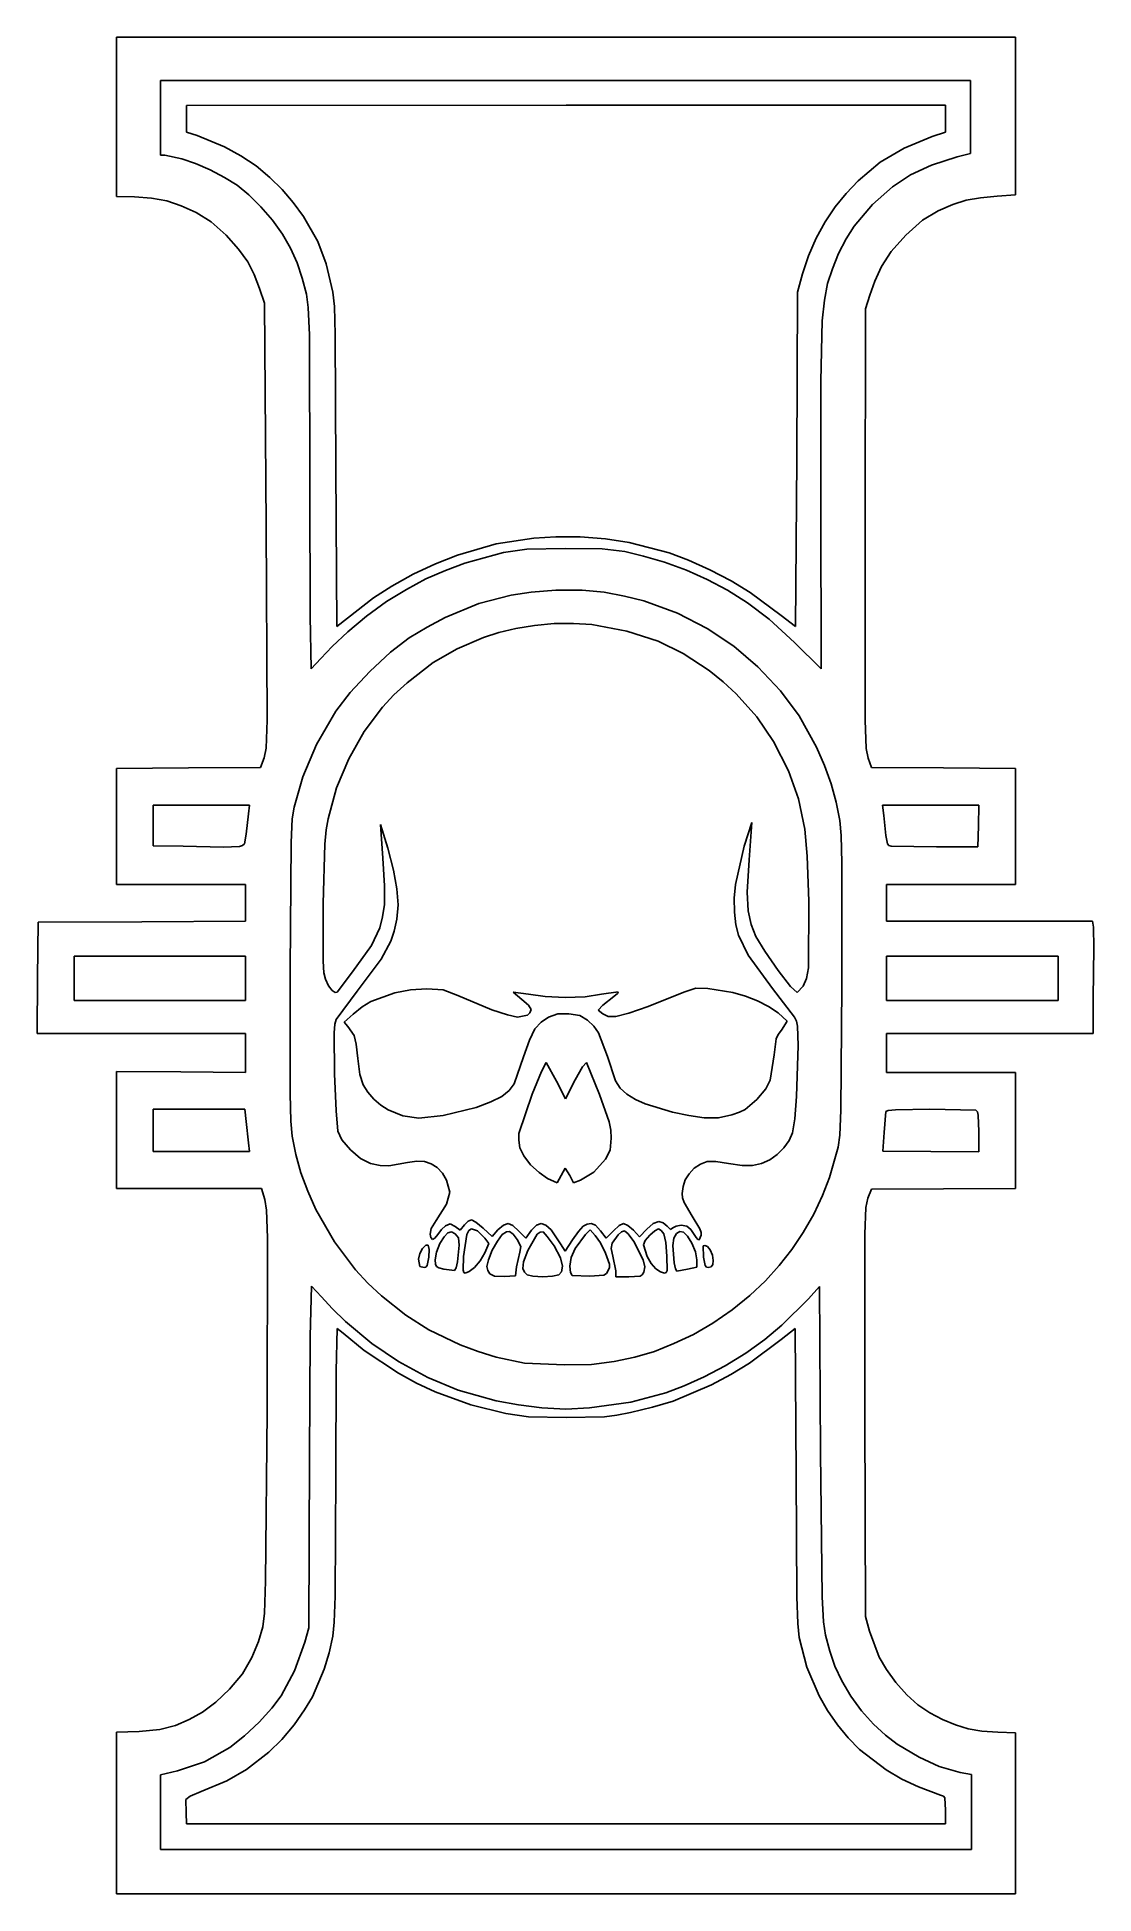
# Model space of a CAD drawing. Extents: x 176 to 328, y 115 to 382.
import ezdxf

# ---------------------------------------------------------------- set-up
doc = ezdxf.new("R2010")
doc.units = 0

msp = doc.modelspace()

# ---------------------------------------------------------------- linework, layer by layer
at = {"layer": 'Calque 1'}
for p, q in [((187.18946, 381.63261), (251.748, 381.633)), ((187.19246, 370.18941), (187.18946, 381.63261)), ((251.748, 381.633), (316.306, 381.633)), ((316.306, 381.633), (316.306, 370.296)), ((193.541, 375.415), (193.54095, 370.05719)), ((251.683, 375.415), (193.541, 375.415)), ((309.825, 375.415), (251.683, 375.415)), ((309.825, 370.159), (309.825, 375.415)), ((197.245, 371.819), (251.7492, 371.8371)), ((197.245, 369.895), (197.245, 371.819)), ((251.7492, 371.8371), (306.2534, 371.8552)), ((306.2534, 371.8552), (306.253, 369.917)), ((187.19546, 358.74621), (187.19246, 370.18941)), ((193.54095, 370.05719), (193.54091, 364.69938)), ((197.24462, 367.97112), (197.245, 369.895)), ((306.253, 369.917), (306.253, 367.978)), ((309.82488, 364.90388), (309.825, 370.159)), ((316.306, 370.296), (316.306, 358.958)), ((198.76597, 367.50494), (197.24462, 367.97112)), ((202.71086, 365.87483), (198.76597, 367.50494)), ((205.039439, 364.587918), (202.71086, 365.87483)), ((300.29988, 365.6998), (296.86029, 363.68778)), ((304.33477, 367.36752), (300.29988, 365.6998)), ((306.253, 367.978), (304.33477, 367.36752)), ((193.54091, 364.69938), (194.137, 364.699)), ((194.137, 364.699), (196.5844, 364.17029)), ((196.5844, 364.17029), (198.546905, 363.482794)), ((198.546905, 363.482794), (200.66565, 362.57233)), ((207.23466, 363.12831), (205.039439, 364.587918)), ((209.207988, 361.48677), (207.23466, 363.12831)), ((296.86029, 363.68778), (293.71267, 361.00395)), ((301.22592, 361.83155), (304.22672, 363.22561)), ((304.22672, 363.22561), (307.93089, 364.42289)), ((307.93089, 364.42289), (309.82488, 364.90388)), ((200.66565, 362.57233), (202.714449, 361.479042)), ((202.714449, 361.479042), (204.50878, 360.35199)), ((204.50878, 360.35199), (206.181926, 358.973086)), ((211.00307, 359.76246), (209.207988, 361.48677)), ((293.71267, 361.00395), (291.981135, 359.190046)), ((295.7654, 357.61605), (298.63661, 360.13304)), ((298.63661, 360.13304), (301.22592, 361.83155)), ((189.77241, 358.68841), (187.19546, 358.74621)), ((192.205886, 358.499719), (189.77241, 358.68841)), ((194.4096, 358.10144), (192.205886, 358.499719)), ((196.50299, 357.397523), (194.4096, 358.10144)), ((198.64294, 356.44819), (196.50299, 357.397523)), ((206.181926, 358.973086), (207.93935, 357.2743)), ((212.589522, 357.876616), (211.00307, 359.76246)), ((214.06124, 355.84672), (212.589522, 357.876616)), ((291.981135, 359.190046), (290.38043, 357.25702)), ((293.12362, 354.48125), (295.7654, 357.61605)), ((307.304464, 357.579385), (305.1935, 356.68204)), ((309.22165, 358.20415), (307.304464, 357.579385)), ((311.257396, 358.555756), (309.22165, 358.20415)), ((313.65342, 358.7964), (311.257396, 358.555756)), ((316.306, 358.958), (313.65342, 358.7964)), ((200.803465, 355.101101), (198.64294, 356.44819)), ((202.9327, 353.19866), (200.803465, 355.101101)), ((207.93935, 357.2743), (209.601321, 355.324649)), ((209.601321, 355.324649), (211.04496, 353.34262)), ((216.09464, 352.25946), (214.06124, 355.84672)), ((288.956611, 355.103385), (287.65034, 352.7591)), ((290.38043, 357.25702), (288.956611, 355.103385)), ((302.915145, 355.337159), (300.54481, 353.19943)), ((305.1935, 356.68204), (302.915145, 355.337159)), ((204.721041, 351.192396), (202.9327, 353.19866)), ((211.04496, 353.34262), (212.196165, 351.304762)), ((217.30316, 349.08698), (216.09464, 352.25946)), ((287.65034, 352.7591), (286.571341, 350.230356)), ((290.89306, 350.57792), (291.986076, 352.658739)), ((291.986076, 352.658739), (293.12362, 354.48125)), ((300.54481, 353.19943), (298.423421, 350.865013)), ((206.04832, 349.35348), (204.721041, 351.192396)), ((212.196165, 351.304762), (213.15507, 349.22087)), ((286.571341, 350.230356), (285.69395, 347.63322)), ((289.988399, 348.373465), (290.89306, 350.57792)), ((298.423421, 350.865013), (297.05633, 348.68436)), ((206.961029, 347.517137), (206.04832, 349.35348)), ((207.75262, 345.51707), (206.961029, 347.517137)), ((213.15507, 349.22087), (213.880711, 347.026485)), ((213.880711, 347.026485), (214.47109, 344.72296)), ((218.2721, 345.01952), (217.30316, 349.08698)), ((285.69395, 347.63322), (284.96013, 344.98739)), ((289.30369, 346.2537), (289.988399, 348.373465)), ((297.05633, 348.68436), (296.109401, 346.603574)), ((208.45797, 343.4004), (207.75262, 345.51707)), ((214.47109, 344.72296), (214.743485, 342.777259)), ((218.478909, 342.956948), (218.2721, 345.01952)), ((284.96013, 344.98739), (284.88163, 320.97649)), ((288.850445, 343.827691), (289.30369, 346.2537)), ((295.36162, 344.58332), (294.75565, 342.60619)), ((296.109401, 346.603574), (295.36162, 344.58332)), ((208.69495, 311.4642), (208.45797, 343.4004)), ((214.743485, 342.777259), (214.89207, 338.863597)), ((218.601736, 338.90637), (218.478909, 342.956948)), ((288.50226, 340.88695), (288.850445, 343.827691)), ((294.75565, 342.60619), (294.67825, 310.98849)), ((214.89207, 338.863597), (214.96862, 316.61096)), ((218.67587, 319.81792), (218.601736, 338.90637)), ((288.32381, 332.231762), (288.50226, 340.88695)), ((288.31126, 314.23015), (288.32381, 332.231762)), ((284.88163, 320.97649), (284.67798, 296.96559)), ((218.67589, 319.81739), (218.67587, 319.81792)), ((218.82695, 296.96559), (218.67589, 319.81739)), ((214.96862, 316.61096), (215.02941, 298.439172)), ((288.37106, 290.88065), (288.31126, 314.23015)), ((208.832691, 283.517081), (208.69495, 311.4642)), ((247.1186, 309.68417), (241.72745, 308.83435)), ((250.263011, 309.869125), (247.1186, 309.68417)), ((253.7923, 309.84039), (250.263011, 309.869125)), ((257.420089, 309.549835), (253.7923, 309.84039)), ((260.80376, 309.02162), (257.420089, 309.549835)), ((294.67825, 310.98849), (294.680829, 283.514228)), ((236.1712, 307.24126), (233.027596, 305.993066)), ((241.72745, 308.83435), (236.1712, 307.24126)), ((237.1967, 306.0662), (242.75295, 307.59069)), ((242.75295, 307.59069), (246.102136, 308.088887)), ((246.102136, 308.088887), (251.61649, 308.19983)), ((251.61649, 308.19983), (256.947789, 308.109646)), ((256.947789, 308.109646), (260.17317, 307.74266)), ((260.17317, 307.74266), (262.873707, 307.102799)), ((266.56547, 307.53722), (260.80376, 309.02162)), ((262.873707, 307.102799), (265.89622, 306.21876)), ((269.312176, 306.49), (266.56547, 307.53722)), ((229.78839, 304.478), (226.753121, 302.77388)), ((233.027596, 305.993066), (229.78839, 304.478)), ((231.64045, 303.8172), (234.418575, 305.024346)), ((234.418575, 305.024346), (237.1967, 306.0662)), ((265.89622, 306.21876), (269.037594, 305.056267)), ((269.037594, 305.056267), (272.02392, 303.74694)), ((272.38631, 305.1297), (269.312176, 306.49)), ((275.460435, 303.518893), (272.38631, 305.1297)), ((226.753121, 302.77388), (224.09985, 301.07117)), ((225.95191, 300.54626), (228.823465, 302.309864)), ((228.823465, 302.309864), (231.64045, 303.8172)), ((243.8691, 301.49651), (239.2389, 300.2605)), ((246.740454, 301.918454), (243.8691, 301.49651)), ((250.29367, 302.17221), (246.740454, 301.918454)), ((254.044115, 302.19472), (250.29367, 302.17221)), ((257.23176, 301.88534), (254.044115, 302.19472)), ((260.121375, 301.340487), (257.23176, 301.88534)), ((272.02392, 303.74694), (274.909963, 302.177982)), ((274.909963, 302.177982), (277.81024, 300.39127)), ((278.20714, 301.86937), (275.460435, 303.518893)), ((282.63675, 298.57894), (278.20714, 301.86937)), ((224.09985, 301.07117), (220.34831, 298.16752)), ((223.119215, 298.471646), (225.95191, 300.54626)), ((239.2389, 300.2605), (234.40172, 298.27851)), ((262.89903, 300.64574), (260.121375, 301.340487)), ((267.73489, 298.87745), (262.89903, 300.64574)), ((272.02275, 296.68509), (267.73489, 298.87745)), ((277.81024, 300.39127), (280.926874, 298.028949)), ((215.02941, 298.439172), (215.17054, 290.88206)), ((218.177291, 294.100049), (220.39566, 296.21656)), ((220.34831, 298.16752), (218.82695, 296.96559)), ((220.39566, 296.21656), (223.119215, 298.471646)), ((231.787755, 296.894271), (229.24234, 295.3502)), ((234.40172, 298.27851), (231.787755, 296.894271)), ((239.87355, 295.3893), (242.115574, 296.091426)), ((242.115574, 296.091426), (244.54899, 296.68925)), ((244.54899, 296.68925), (247.218784, 297.109701)), ((247.218784, 297.109701), (250.02912, 297.38538)), ((250.02912, 297.38538), (252.83006, 297.425112)), ((252.83006, 297.425112), (255.45307, 297.24886)), ((255.45307, 297.24886), (260.48089, 296.3031)), ((260.48089, 296.3031), (264.96553, 294.85391)), ((275.8551, 294.16492), (272.02275, 296.68509)), ((280.926874, 298.028949), (284.5346, 294.6651)), ((284.67798, 296.96559), (282.63675, 298.57894)), ((216.5592, 292.35862), (218.177291, 294.100049)), ((229.24234, 295.3502), (226.56466, 293.29284)), ((232.69187, 291.78311), (236.09816, 293.77005)), ((236.09816, 293.77005), (239.87355, 295.3893)), ((264.96553, 294.85391), (268.58066, 293.12159)), ((279.31093, 291.19738), (275.8551, 294.16492)), ((284.5346, 294.6651), (288.37106, 290.88065)), ((215.17054, 290.88206), (216.5596, 292.35817)), ((216.5596, 292.35817), (216.5592, 292.35862)), ((226.56466, 293.29284), (223.55368, 290.50024)), ((228.91452, 288.89778), (232.69187, 291.78311)), ((268.58066, 293.12159), (272.30011, 290.6635)), ((282.52349, 287.75485), (279.31093, 291.19738)), ((223.55368, 290.50024), (220.759886, 287.487911)), ((227.037135, 287.146245), (228.91452, 288.89778)), ((272.30011, 290.6635), (274.299442, 289.03817)), ((274.299442, 289.03817), (276.19295, 287.29062)), ((220.759886, 287.487911), (218.70074, 284.80712)), ((222.77868, 281.88416), (225.3891, 285.38025)), ((225.3891, 285.38025), (227.037135, 287.146245)), ((276.19295, 287.29062), (279.13668, 283.99483)), ((285.20712, 284.13317), (282.52349, 287.75485)), ((208.703909, 279.49448), (208.832691, 283.517081)), ((218.70074, 284.80712), (215.90447, 280.04462)), ((279.13668, 283.99483), (281.5189, 280.46378)), ((287.72748, 279.63526), (285.20712, 284.13317)), ((294.680829, 283.514228), (294.823106, 279.428767)), ((215.90447, 280.04462), (213.96493, 275.38205)), ((220.56166, 277.98803), (222.77868, 281.88416)), ((281.5189, 280.46378), (283.68061, 276.24791)), ((207.8866, 276.7254), (208.40926, 278.1267)), ((208.40926, 278.1267), (208.703909, 279.49448)), ((218.7971, 273.80611), (220.56166, 277.98803)), ((288.873445, 276.99513), (287.72748, 279.63526)), ((294.823106, 279.428767), (295.10808, 278.04789)), ((295.10808, 278.04789), (295.61527, 276.72497)), ((187.19, 276.587), (197.5383, 276.6562)), ((187.19, 268.256), (187.19, 276.587)), ((197.5383, 276.6562), (207.8866, 276.7254)), ((213.96493, 275.38205), (212.69203, 271.01642)), ((283.68061, 276.24791), (285.10976, 272.23834)), ((289.83695, 274.36301), (288.873445, 276.99513)), ((295.61527, 276.72497), (305.96057, 276.65577)), ((305.96057, 276.65577), (316.30587, 276.58657)), ((316.30587, 276.58657), (316.306, 268.256)), ((217.57893, 269.36786), (218.7971, 273.80611)), ((285.10976, 272.23834), (286.04155, 267.86124)), ((290.54197, 271.730298), (289.83695, 274.36301)), ((199.386, 271.301), (192.482, 271.301)), ((192.482, 271.301), (192.482, 268.397)), ((206.29032, 271.30158), (199.386, 271.301)), ((205.83015, 267.16294), (206.14223, 270.04481)), ((206.14223, 270.04481), (206.29032, 271.30158)), ((212.69203, 271.01642), (212.437198, 269.340728)), ((217.287539, 267.767393), (217.57893, 269.36786)), ((291.06645, 269.08875), (290.54197, 271.730298)), ((304.114, 271.301), (297.196, 271.301)), ((297.196, 271.301), (297.35878, 269.84579)), ((297.35878, 269.84579), (297.6825, 266.95003)), ((311.0328, 271.30158), (304.114, 271.301)), ((310.958, 268.32502), (311.0328, 271.30158)), ((187.19, 259.924), (187.19, 268.256)), ((192.482, 268.397), (192.482, 265.494)), ((205.575084, 265.746151), (205.83015, 267.16294)), ((212.437198, 269.340728), (212.283933, 265.939495)), ((217.103886, 265.687299), (217.287539, 267.767393)), ((226.1772, 265.13857), (225.09394, 268.54651)), ((225.09394, 268.54651), (225.42439, 263.71582)), ((278.40767, 268.80736), (277.33019, 265.41588)), ((278.05501, 263.45982), (278.40767, 268.80736)), ((286.04155, 267.86124), (286.382879, 263.98951)), ((291.265028, 266.931972), (291.06645, 269.08875)), ((291.370739, 263.022575), (291.265028, 266.931972)), ((297.6825, 266.95003), (297.918981, 265.761082)), ((310.88301, 265.34766), (310.95781, 268.32423)), ((310.95781, 268.32423), (310.958, 268.32502)), ((316.306, 268.256), (316.306, 259.924)), ((192.482, 265.494), (196.78148, 265.4143)), ((196.78148, 265.4143), (202.56924, 265.27545)), ((202.56924, 265.27545), (204.86167, 265.37717)), ((204.86167, 265.37717), (204.862, 265.377)), ((204.862, 265.377), (205.314907, 265.50277)), ((205.314907, 265.50277), (205.575084, 265.746151)), ((212.283933, 265.939495), (212.13205, 247.71732)), ((216.89813, 257.19836), (217.103886, 265.687299)), ((226.951714, 261.963346), (226.1772, 265.13857)), ((277.33019, 265.41588), (276.06512, 259.92373)), ((297.918981, 265.761082), (298.115297, 265.521345)), ((298.115297, 265.521345), (298.41011, 265.42046)), ((298.41011, 265.42046), (304.92989, 265.33966)), ((304.92989, 265.33966), (310.88301, 265.34766)), ((225.42439, 263.71582), (225.701042, 259.734166)), ((227.45067, 259.27293), (226.951714, 261.963346)), ((277.73509, 258.836231), (278.05501, 263.45982)), ((286.382879, 263.98951), (286.59736, 257.52254)), ((291.36158, 245.25685), (291.370739, 263.022575)), ((196.451, 259.924), (187.19, 259.924)), ((205.711, 259.924), (196.451, 259.924)), ((205.711, 257.281), (205.711, 259.924)), ((225.701042, 259.734166), (225.68557, 257.04618)), ((227.621001, 257.008689), (227.45067, 259.27293)), ((276.06512, 259.92373), (275.895459, 257.93271)), ((277.8895, 256.1466), (277.73509, 258.836231)), ((307.046, 259.924), (297.786, 259.924)), ((297.786, 259.924), (297.786, 257.278)), ((316.306, 259.924), (307.046, 259.924)), ((205.7116, 254.63709), (205.711, 257.281)), ((216.858321, 248.90181), (216.89813, 257.19836)), ((225.68557, 257.04618), (225.417311, 255.26143)), ((227.44667, 254.95525), (227.621001, 257.008689)), ((275.895459, 257.93271), (275.91428, 255.93236)), ((278.32861, 254.18564), (277.8895, 256.1466)), ((286.59736, 257.52254), (286.55736, 247.94076)), ((297.786, 257.278), (297.786, 254.633)), ((175.876, 246.49665), (175.946, 254.50029)), ((175.946, 254.50029), (190.8288, 254.56869)), ((190.8288, 254.56869), (205.7116, 254.63709)), ((225.02765, 253.7108), (223.81982, 251.16436)), ((225.417311, 255.26143), (225.02765, 253.7108)), ((227.071116, 253.202769), (227.44667, 254.95525)), ((275.91428, 255.93236), (276.150487, 254.132956)), ((276.150487, 254.132956), (276.50344, 252.62507)), ((278.998, 252.43012), (278.32861, 254.18564)), ((297.786, 254.633), (312.573, 254.633)), ((312.573, 254.633), (327.36, 254.633)), ((327.36, 254.633), (327.5017, 253.77311)), ((327.5017, 253.77311), (327.5361, 250.79654)), ((223.81982, 251.16436), (221.10737, 247.35599)), ((225.21104, 249.21594), (226.59882, 251.75928)), ((226.59882, 251.75928), (227.071116, 253.202769)), ((276.50344, 252.62507), (277.88457, 249.75828)), ((280.273724, 250.320145), (278.998, 252.43012)), ((327.5361, 250.79654), (327.42384, 243.58665)), ((193.408, 249.605), (181.105, 249.605)), ((181.105, 249.605), (181.105, 246.43)), ((205.711, 249.605), (193.408, 249.605)), ((205.71134, 246.42997), (205.711, 249.605)), ((216.971965, 247.231417), (216.858321, 248.90181)), ((221.77049, 244.6087), (225.21104, 249.21594)), ((277.88457, 249.75828), (281.41261, 244.96273)), ((282.2104, 247.54249), (280.273724, 250.320145)), ((310.089, 249.605), (297.786, 249.605)), ((297.786, 249.605), (297.786, 246.43)), ((322.393, 249.605), (310.089, 249.605)), ((322.39234, 246.42997), (322.393, 249.605)), ((175.806, 238.493), (175.876, 246.49665)), ((181.105, 246.43), (181.105, 243.255)), ((205.711, 243.255), (205.71134, 246.42997)), ((212.13205, 247.71732), (212.130946, 229.862345)), ((217.19946, 246.31666), (216.971965, 247.231417)), ((217.662732, 245.36832), (217.19946, 246.31666)), ((218.16259, 244.69589), (217.662732, 245.36832)), ((221.10737, 247.35599), (218.90755, 244.46506)), ((283.998867, 245.273911), (282.2104, 247.54249)), ((286.26785, 246.421879), (285.79399, 245.33526)), ((286.55736, 247.94076), (286.26785, 246.421879)), ((297.786, 246.43), (297.786, 243.255)), ((322.393, 243.255), (322.39234, 246.42997)), ((181.105, 243.255), (193.408, 243.255)), ((193.408, 243.255), (205.711, 243.255)), ((218.603552, 244.419562), (218.16259, 244.69589)), ((218.90755, 244.46506), (218.603552, 244.419562)), ((218.75345, 240.50322), (221.77049, 244.6087)), ((223.72463, 243.13363), (222.458414, 242.338208)), ((227.1834, 244.35713), (223.72463, 243.13363)), ((229.433979, 244.802931), (227.1834, 244.35713)), ((231.77281, 244.94952), (229.433979, 244.802931)), ((234.103758, 244.801846), (231.77281, 244.94952)), ((236.20783, 243.97645), (234.103758, 244.801846)), ((241.08388, 241.93725), (236.20783, 243.97645)), ((246.34333, 244.14966), (244.1493, 244.47486)), ((244.1493, 244.47486), (245.38764, 243.42058)), ((245.38764, 243.42058), (246.364163, 242.579554)), ((248.756918, 243.845581), (246.34333, 244.14966)), ((251.61656, 243.7069), (248.756918, 243.845581)), ((254.516341, 243.805295), (251.61656, 243.7069)), ((256.84928, 244.15116), (254.516341, 243.805295)), ((259.21123, 244.51578), (256.84928, 244.15116)), ((257.03601, 242.58755), (258.60421, 243.85118)), ((258.60421, 243.85118), (259.158415, 244.278719)), ((259.158415, 244.278719), (259.21123, 244.51578)), ((268.66743, 244.46763), (263.52281, 242.41447)), ((270.37756, 245.017869), (268.66743, 244.46763)), ((272.10701, 244.993), (270.37756, 245.017869)), ((275.69365, 244.40045), (272.10701, 244.993)), ((277.498711, 243.882718), (275.69365, 244.40045)), ((279.23775, 243.22205), (277.498711, 243.882718)), ((280.81008, 242.395815), (279.23775, 243.22205)), ((281.41261, 244.96273), (284.54005, 240.84068)), ((284.91825, 244.38789), (283.998867, 245.273911)), ((285.79399, 245.33526), (284.91825, 244.38789)), ((291.203469, 227.509315), (291.36158, 245.25685)), ((297.786, 243.255), (310.089, 243.255)), ((310.089, 243.255), (322.393, 243.255)), ((327.42384, 243.58665), (327.41884, 238.49342)), ((218.536978, 239.841866), (218.75345, 240.50322)), ((221.17029, 241.31573), (219.86656, 240.13157)), ((219.86656, 240.13157), (220.42881, 239.51045)), ((222.458414, 242.338208), (221.17029, 241.31573)), ((243.340321, 241.186133), (241.08388, 241.93725)), ((244.80219, 240.87372), (243.340321, 241.186133)), ((246.21, 241.14761), (244.80219, 240.87372)), ((246.571436, 241.493885), (246.21, 241.14761)), ((246.364163, 242.579554), (246.72177, 241.9418)), ((246.72177, 241.9418), (246.571436, 241.493885)), ((247.26845, 239.17938), (248.15416, 240.149409)), ((248.15416, 240.149409), (249.24321, 240.87754)), ((249.24321, 240.87754), (250.549414, 241.32478)), ((250.549414, 241.32478), (252.14907, 241.35481)), ((252.14907, 241.35481), (253.713934, 241.114368)), ((253.713934, 241.114368), (254.84787, 240.44128)), ((254.84787, 240.44128), (255.725313, 239.568464)), ((256.37906, 241.8871), (257.03601, 242.58755)), ((257.03774, 241.35284), (256.37906, 241.8871)), ((257.807919, 240.955623), (257.03774, 241.35284)), ((258.88982, 240.94092), (257.807919, 240.955623)), ((260.743044, 241.424244), (258.88982, 240.94092)), ((263.52281, 242.41447), (260.743044, 241.424244)), ((282.21432, 241.48), (280.81008, 242.395815)), ((283.49886, 240.27467), (282.21432, 241.48)), ((282.6664, 239.01306), (283.49886, 240.27467)), ((284.54005, 240.84068), (284.823643, 240.265447)), ((284.823643, 240.265447), (284.987411, 239.547572)), ((190.758, 238.493), (175.806, 238.493)), ((205.711, 238.493), (190.758, 238.493)), ((205.711, 235.708), (205.711, 238.493)), ((218.433697, 238.626575), (218.536978, 239.841866)), ((218.5093, 232.69921), (218.433697, 238.626575)), ((220.42881, 239.51045), (221.33847, 238.22789)), ((221.33847, 238.22789), (221.634975, 236.983516)), ((245.66098, 235.17674), (246.480645, 237.549677)), ((246.480645, 237.549677), (247.26845, 239.17938)), ((255.725313, 239.568464), (256.42781, 238.60111)), ((256.42781, 238.60111), (257.68323, 235.22639)), ((281.62229, 235.46874), (281.934754, 237.738038)), ((281.934754, 237.738038), (282.213878, 238.383396)), ((282.213878, 238.383396), (282.6664, 239.01306)), ((284.987411, 239.547572), (285.07538, 236.77269)), ((312.602, 238.493), (297.786, 238.493)), ((297.786, 238.493), (297.786, 235.715)), ((327.41884, 238.49342), (312.602, 238.493)), ((205.71083, 232.92344), (205.711, 235.708)), ((221.634975, 236.983516), (221.85999, 234.9206)), ((221.85999, 234.9206), (222.123545, 232.62394)), ((244.30291, 231.275), (245.66098, 235.17674)), ((257.68323, 235.22639), (258.86828, 231.73896)), ((281.07721, 231.82378), (281.62229, 235.46874)), ((285.07538, 236.77269), (284.83825, 229.48339)), ((297.786, 235.715), (297.786, 232.937)), ((187.18988, 224.66852), (187.18977, 233.06904)), ((187.18977, 233.06904), (196.4503, 232.99624)), ((196.4503, 232.99624), (205.71083, 232.92344)), ((218.725386, 227.407867), (218.5093, 232.69921)), ((222.123545, 232.62394), (222.60175, 231.16518)), ((248.202241, 233.074324), (246.88222, 229.77808)), ((248.8866, 234.36167), (248.202241, 233.074324)), ((250.40055, 231.66425), (248.8866, 234.36167)), ((254.105419, 233.739775), (253.05804, 231.8505)), ((254.66358, 234.35891), (254.105419, 233.739775)), ((256.55459, 229.76122), (254.66358, 234.35891)), ((297.786, 232.937), (307.046, 232.937)), ((307.046, 232.937), (316.306, 232.937)), ((316.306, 232.937), (316.306, 224.606)), ((212.130946, 229.862345), (212.237225, 225.914426)), ((222.60175, 231.16518), (223.294769, 230.097206)), ((223.294769, 230.097206), (224.16382, 229.08768)), ((240.946621, 228.68749), (242.5433, 229.47455)), ((242.5433, 229.47455), (243.585495, 230.324885)), ((243.585495, 230.324885), (244.30291, 231.275)), ((246.88222, 229.77808), (244.96418, 224.15555)), ((251.6828, 229.11003), (250.40055, 231.66425)), ((253.05804, 231.8505), (251.6828, 229.11003)), ((257.936825, 225.811787), (256.55459, 229.76122)), ((258.86828, 231.73896), (259.539974, 230.68542)), ((259.539974, 230.68542), (260.48496, 229.78812)), ((260.48496, 229.78812), (261.707008, 229.054865)), ((279.12473, 229.05524), (280.433974, 230.567858)), ((280.433974, 230.567858), (281.07721, 231.82378)), ((284.83825, 229.48339), (284.579221, 226.250654)), ((199.066, 227.645), (192.482, 227.645)), ((192.482, 227.645), (192.482, 224.602)), ((205.64971, 227.64455), (199.066, 227.645)), ((205.81911, 225.85862), (205.64971, 227.64455)), ((218.99365, 224.49611), (218.725386, 227.407867)), ((224.16382, 229.08768), (225.177009, 228.243771)), ((225.177009, 228.243771), (226.21656, 227.57399)), ((226.21656, 227.57399), (228.33323, 226.69262)), ((230.61368, 226.33934), (234.12174, 226.72027)), ((234.12174, 226.72027), (238.85381, 227.90247)), ((234.12174, 226.72027), (234.12174, 226.72027)), ((238.85381, 227.90247), (240.946621, 228.68749)), ((261.707008, 229.054865), (263.08762, 228.42019)), ((263.08762, 228.42019), (267.04273, 227.22597)), ((267.04273, 227.22597), (269.389514, 226.730491)), ((269.389514, 226.730491), (271.5751, 226.42354)), ((273.619298, 226.394058), (275.57579, 226.83703)), ((275.57579, 226.83703), (276.641187, 227.199128)), ((276.641187, 227.199128), (277.451799, 227.604518)), ((277.451799, 227.604518), (279.12473, 229.05524)), ((291.060818, 223.915628), (291.203469, 227.509315)), ((297.66773, 227.31382), (297.41222, 224.30311)), ((298.020297, 227.471948), (297.66773, 227.31382)), ((299.075165, 227.573809), (298.020297, 227.471948)), ((303.97394, 227.64455), (299.075165, 227.573809)), ((310.59683, 227.48395), (303.97394, 227.64455)), ((310.808322, 227.287311), (310.59683, 227.48395)), ((310.935951, 226.804513), (310.808322, 227.287311)), ((311.01534, 224.42697), (310.935951, 226.804513)), ((187.19, 216.268), (187.18988, 224.66852)), ((192.482, 224.602), (192.482, 221.559)), ((206.13934, 222.81591), (205.81911, 225.85862)), ((212.237225, 225.914426), (212.43402, 223.75312)), ((219.556905, 223.221297), (218.99365, 224.49611)), ((228.33323, 226.69262), (230.61368, 226.33934)), ((244.96418, 224.15555), (244.952376, 223.186254)), ((258.165998, 224.642636), (257.936825, 225.811787)), ((258.22322, 223.50016), (258.165998, 224.642636)), ((271.5751, 226.42354), (273.619298, 226.394058)), ((284.27667, 224.25586), (283.775047, 223.158804)), ((284.579221, 226.250654), (284.27667, 224.25586)), ((297.41222, 224.30311), (297.25855, 221.62312)), ((311.01534, 221.53052), (311.01534, 224.42697)), ((316.306, 224.606), (316.306, 216.274)), ((192.482, 221.559), (199.386, 221.559)), ((199.386, 221.559), (206.29, 221.559)), ((206.29, 221.559), (206.13934, 222.81591)), ((212.43402, 223.75312), (212.958461, 221.124431)), ((220.77605, 221.79992), (219.556905, 223.221297)), ((222.238926, 220.55187), (220.77605, 221.79992)), ((244.952376, 223.186254), (245.12745, 222.11366)), ((245.12745, 222.11366), (245.67927, 220.922491)), ((257.43741, 220.48263), (258.097889, 221.733275)), ((258.097889, 221.733275), (258.22322, 223.50016)), ((283.03737, 222.08445), (282.062407, 221.140622)), ((283.775047, 223.158804), (283.03737, 222.08445)), ((289.58697, 217.82084), (290.83814, 222.18325)), ((290.83814, 222.18325), (291.060818, 223.915628)), ((297.25855, 221.62312), (304.13694, 221.57682)), ((304.13694, 221.57682), (311.01534, 221.53052)), ((212.958461, 221.124431), (213.6672, 218.49707)), ((223.66842, 219.85081), (222.238926, 220.55187)), ((225.036271, 219.535427), (223.66842, 219.85081)), ((226.31164, 219.52093), (225.036271, 219.535427)), ((228.99746, 219.99001), (226.31164, 219.52093)), ((230.317739, 220.170574), (228.99746, 219.99001)), ((231.43707, 220.13471), (230.317739, 220.170574)), ((232.376839, 219.797229), (231.43707, 220.13471)), ((233.25786, 219.24443), (232.376839, 219.797229)), ((233.993217, 218.431624), (233.25786, 219.24443)), ((245.67927, 220.922491), (246.66807, 219.65042)), ((246.66807, 219.65042), (247.889721, 218.536999)), ((251.05654, 218.11955), (251.60905, 219.17789)), ((251.60905, 219.17789), (252.27858, 218.11848)), ((255.71762, 218.61904), (257.43741, 220.48263)), ((270.16121, 219.16324), (269.406722, 218.346862)), ((271.070586, 219.768291), (270.16121, 219.16324)), ((272.00577, 220.12444), (271.070586, 219.768291)), ((273.280755, 220.12948), (272.00577, 220.12444)), ((275.09799, 219.84124), (273.280755, 220.12948)), ((277.015525, 219.542995), (275.09799, 219.84124)), ((278.54282, 219.53386), (277.015525, 219.542995)), ((279.800556, 219.839587), (278.54282, 219.53386)), ((280.99029, 220.3574), (279.800556, 219.839587)), ((282.062407, 221.140622), (280.99029, 220.3574)), ((197.6, 216.268), (187.19, 216.268)), ((208.0083, 216.26788), (197.6, 216.268)), ((208.48944, 214.6788), (208.0083, 216.26788)), ((213.6672, 218.49707), (214.649383, 215.86495)), ((234.58276, 217.46902), (233.993217, 218.431624)), ((235.06846, 215.73828), (234.58276, 217.46902)), ((247.889721, 218.536999), (249.09686, 217.70959)), ((249.09686, 217.70959), (250.46337, 217.07354)), ((250.46337, 217.07354), (251.05654, 218.11955)), ((251.05654, 218.11955), (251.05654, 218.11955)), ((252.27858, 218.11848), (252.81905, 217.05907)), ((252.81905, 217.05907), (253.80531, 217.46831)), ((253.80531, 217.46831), (255.71762, 218.61904)), ((268.542901, 216.539962), (268.41769, 215.53489)), ((268.84395, 217.48265), (268.542901, 216.539962)), ((269.406722, 218.346862), (268.84395, 217.48265)), ((288.57702, 215.256717), (289.58697, 217.82084)), ((295.6062, 216.1356), (295.09844, 214.84279)), ((305.9561, 216.2048), (295.6062, 216.1356)), ((316.306, 216.274), (305.9561, 216.2048)), ((208.753744, 213.136516), (208.48944, 214.6788)), ((214.649383, 215.86495), (215.83123, 213.22482)), ((233.11561, 211.64534), (234.57887, 213.99887)), ((234.57887, 213.99887), (235.06846, 215.73828)), ((268.41769, 215.53489), (268.483222, 214.921828)), ((268.483222, 214.921828), (268.714089, 214.25311)), ((268.714089, 214.25311), (269.87745, 212.29189)), ((287.31228, 212.56451), (288.57702, 215.256717)), ((294.813342, 213.521898), (294.671336, 209.701546)), ((295.09844, 214.84279), (294.813342, 213.521898)), ((208.878674, 209.15615), (208.753744, 213.136516)), ((215.83123, 213.22482), (218.48107, 208.59461)), ((232.404544, 210.520986), (233.11561, 211.64534)), ((234.45101, 210.88904), (233.84793, 210.349426)), ((235.11627, 211.177497), (234.45101, 210.88904)), ((235.82155, 210.79544), (235.11627, 211.177497)), ((236.53529, 210.27146), (235.82155, 210.79544)), ((237.15073, 211.02051), (236.53529, 210.27146)), ((237.69938, 211.549519), (237.15073, 211.02051)), ((238.15425, 211.76955), (237.69938, 211.549519)), ((238.80979, 211.412748), (238.15425, 211.76955)), ((239.8409, 210.5549), (238.80979, 211.412748)), ((242.747294, 210.981433), (241.97364, 210.29031)), ((243.41993, 211.24039), (242.747294, 210.981433)), ((244.113787, 210.952668), (243.41993, 211.24039)), ((244.9624, 210.12034), (244.113787, 210.952668)), ((247.514799, 210.990644), (246.81206, 210.2482)), ((248.16302, 211.24039), (247.514799, 210.990644)), ((248.837525, 210.987403), (248.16302, 211.24039)), ((249.60314, 210.30699), (248.837525, 210.987403)), ((254.20653, 210.84076), (253.520786, 210.093007)), ((254.78539, 211.123005), (254.20653, 210.84076)), ((255.37592, 211.2404), (254.78539, 211.123005)), ((255.999735, 210.979989), (255.37592, 211.2404)), ((256.67512, 210.18206), (255.999735, 210.979989)), ((259.356585, 210.933207), (258.55718, 210.18206)), ((260.00209, 211.2404), (259.356585, 210.933207)), ((260.640279, 210.959256), (260.00209, 211.2404)), ((261.41775, 210.28332), (260.640279, 210.959256)), ((264.278854, 211.23304), (263.3307, 210.41561)), ((265.05021, 211.50498), (264.278854, 211.23304)), ((265.688319, 211.324885), (265.05021, 211.50498)), ((266.25163, 210.8462), (265.688319, 211.324885)), ((266.736416, 210.371576), (266.25163, 210.8462)), ((267.584901, 210.860019), (267.09698, 210.58162)), ((268.29858, 210.97581), (267.584901, 210.860019)), ((269.079745, 210.825322), (268.29858, 210.97581)), ((269.65526, 210.34302), (269.079745, 210.825322)), ((269.87745, 212.29189), (270.968522, 210.469457)), ((285.78816, 209.918811), (287.31228, 212.56451)), ((208.81346, 184.1827), (208.878674, 209.15615)), ((218.48107, 208.59461), (221.50635, 204.58979)), ((231.14536, 207.6517), (231.633346, 208.121835)), ((231.633346, 208.121835), (231.97209, 208.1042)), ((231.97209, 208.1042), (232.11246, 207.507513)), ((232.22195, 209.70099), (232.404544, 210.520986)), ((232.358411, 209.202499), (232.22195, 209.70099)), ((232.57414, 208.94313), (232.358411, 209.202499)), ((232.905599, 209.115903), (232.57414, 208.94313)), ((233.32027, 209.65637), (232.905599, 209.115903)), ((233.154816, 207.101669), (233.62457, 208.32927)), ((233.84793, 210.349426), (233.32027, 209.65637)), ((233.62457, 208.32927), (234.235006, 209.327471)), ((234.235006, 209.327471), (234.77429, 209.89539)), ((234.77429, 209.89539), (235.281637, 210.004938)), ((235.281637, 210.004938), (235.83298, 209.75759)), ((235.83298, 209.75759), (236.28362, 209.187669)), ((236.38344, 208.11653), (236.185, 205.70567)), ((236.28362, 209.187669), (236.38344, 208.11653)), ((237.03484, 206.46241), (237.49556, 209.63741)), ((237.49556, 209.63741), (237.808905, 210.209008)), ((237.808905, 210.209008), (238.16608, 210.44675)), ((238.16608, 210.44675), (239.04784, 210.1827)), ((239.04784, 210.1827), (240.10015, 209.1337)), ((241.13947, 209.34024), (239.8409, 210.5549)), ((240.65909, 208.34875), (240.08514, 207.01457)), ((240.10015, 209.1337), (240.65909, 208.34875)), ((241.97364, 210.29031), (241.13947, 209.34024)), ((241.15015, 207.37174), (241.894732, 208.706624)), ((241.894732, 208.706624), (242.5919, 209.62585)), ((242.5919, 209.62585), (243.178294, 210.024004)), ((243.178294, 210.024004), (243.65323, 210.09638)), ((243.65323, 210.09638), (244.13477, 209.685564)), ((244.13477, 209.685564), (244.7337, 208.91231)), ((244.7337, 208.91231), (245.246276, 207.926485)), ((245.98724, 209.12816), (244.9624, 210.12034)), ((246.81206, 210.2482), (245.98724, 209.12816)), ((246.27126, 207.34203), (247.60792, 209.70787)), ((247.60792, 209.70787), (248.039155, 209.983987)), ((248.039155, 209.983987), (248.44108, 210.01343)), ((248.44108, 210.01343), (249.062336, 209.35976)), ((249.062336, 209.35976), (250.02092, 207.99347)), ((250.95884, 208.32262), (249.60314, 210.30699)), ((250.95893, 208.32263), (250.95884, 208.32262)), ((251.60285, 207.27165), (250.95893, 208.32263)), ((252.67329, 208.85639), (251.60285, 207.27165)), ((253.520786, 210.093007), (252.67329, 208.85639)), ((253.05673, 207.64228), (254.53347, 209.65887)), ((254.53347, 209.65887), (255.23152, 210.31446)), ((255.23152, 210.31446), (255.95035, 209.51014)), ((255.95035, 209.51014), (256.676184, 208.428785)), ((257.51339, 209.12373), (256.67512, 210.18206)), ((256.676184, 208.428785), (257.41185, 206.95839)), ((258.55718, 210.18206), (257.51339, 209.12373)), ((258.207256, 207.644351), (258.37774, 208.37846)), ((258.37774, 208.37846), (259.23643, 209.58685)), ((259.23643, 209.58685), (259.724107, 210.007287)), ((259.724107, 210.007287), (260.13518, 210.18216)), ((260.13518, 210.18216), (260.678875, 209.730541)), ((260.678875, 209.730541), (261.4854, 208.64473)), ((262.2944, 209.32624), (261.41775, 210.28332)), ((261.4854, 208.64473), (262.84494, 205.99874)), ((263.3307, 210.41561), (262.2944, 209.32624)), ((262.8672, 208.1581), (263.127421, 208.768049)), ((263.40307, 206.478), (262.8672, 208.1581)), ((263.127421, 208.768049), (263.76097, 209.54716)), ((263.76097, 209.54716), (264.508177, 210.182494)), ((264.508177, 210.182494), (265.04141, 210.44675)), ((265.04141, 210.44675), (265.412977, 210.233016)), ((265.412977, 210.233016), (265.77148, 209.71914)), ((265.77148, 209.71914), (266.053846, 208.486349)), ((266.053846, 208.486349), (266.24238, 206.54414)), ((267.09698, 210.58162), (266.736416, 210.371576)), ((267.09469, 208.06131), (267.212166, 209.124219)), ((267.26294, 205.58877), (267.09469, 208.06131)), ((267.212166, 209.124219), (267.60184, 209.76526)), ((267.60184, 209.76526), (268.107225, 210.066368)), ((268.107225, 210.066368), (268.60799, 209.95718)), ((268.60799, 209.95718), (269.170041, 209.38341)), ((269.170041, 209.38341), (269.82063, 208.37893)), ((270.43718, 209.21854), (269.65526, 210.34302)), ((269.82063, 208.37893), (270.34257, 207.133399)), ((270.687179, 208.910149), (270.43718, 209.21854)), ((270.86733, 208.85915), (270.687179, 208.910149)), ((271.1675, 209.54491), (270.86733, 208.85915)), ((270.968522, 210.469457), (271.168039, 209.919403)), ((271.168039, 209.919403), (271.1675, 209.54491)), ((271.45114, 208.01216), (271.701212, 208.047368)), ((271.701212, 208.047368), (272.06827, 207.89782)), ((284.1546, 207.4665), (285.78816, 209.918811)), ((294.671336, 209.701546), (294.67192, 184.15119)), ((230.58215, 206.08943), (230.747595, 206.89743)), ((230.75854, 205.06678), (230.58215, 206.08943)), ((230.747595, 206.89743), (231.14536, 207.6517)), ((232.05129, 206.36553), (231.809371, 205.192067)), ((232.11246, 207.507513), (232.05129, 206.36553)), ((232.96347, 205.98614), (233.154816, 207.101669)), ((232.985235, 205.386518), (232.96347, 205.98614)), ((233.12624, 205.048426), (232.985235, 205.386518)), ((236.185, 205.70567), (235.980965, 204.863927)), ((236.959959, 204.502782), (237.03484, 206.46241)), ((237.03484, 206.46241), (237.03484, 206.46241)), ((239.414873, 205.839711), (238.60935, 204.88857)), ((240.08514, 207.01457), (239.414873, 205.839711)), ((240.3718, 205.06998), (240.600441, 206.022856)), ((240.600441, 206.022856), (241.15015, 207.37174)), ((245.11464, 207.11331), (244.64295, 205.02276)), ((245.246276, 207.926485), (245.11464, 207.11331)), ((245.55462, 204.75896), (245.638271, 205.725561)), ((245.638271, 205.725561), (246.27126, 207.34203)), ((250.02092, 207.99347), (250.950785, 206.315258)), ((250.950785, 206.315258), (251.21972, 205.11754)), ((252.27805, 205.07878), (252.46189, 206.318706)), ((252.46189, 206.318706), (253.05673, 207.64228)), ((257.41185, 206.95839), (257.977905, 205.369624)), ((257.977905, 205.369624), (257.966517, 204.912689)), ((258.47694, 206.54539), (258.207256, 207.644351)), ((258.89264, 204.44649), (258.47694, 206.54539)), ((262.84494, 205.99874), (263.07024, 204.98441)), ((263.989199, 205.46263), (263.40307, 206.478)), ((264.65404, 204.69338), (263.989199, 205.46263)), ((266.24238, 206.54414), (266.269147, 204.474009)), ((267.444834, 204.722574), (267.26267, 205.58953)), ((267.26267, 205.58953), (267.26294, 205.58877)), ((270.34257, 207.133399), (270.53427, 206.00099)), ((270.53427, 206.00099), (270.534, 204.935)), ((271.46894, 206.36787), (271.45114, 208.01216)), ((271.46899, 206.36787), (271.46894, 206.36787)), ((271.715337, 205.173385), (271.46899, 206.36787)), ((272.06827, 207.89782), (272.456224, 207.424006)), ((272.456224, 207.424006), (272.75657, 206.67963)), ((272.75657, 206.67963), (272.876605, 205.892681)), ((272.876605, 205.892681), (272.83107, 205.31649)), ((282.343139, 205.200619), (284.1546, 207.4665)), ((221.50635, 204.58979), (223.304251, 202.653159)), ((231.40096, 204.89039), (230.75854, 205.06678)), ((230.75854, 205.06678), (230.75854, 205.06678)), ((231.637072, 204.957421), (231.40096, 204.89039)), ((231.809371, 205.192067), (231.637072, 204.957421)), ((233.500053, 204.854501), (233.12624, 205.048426)), ((234.22024, 204.68738), (233.500053, 204.854501)), ((235.74159, 204.48186), (234.22024, 204.68738)), ((234.22024, 204.68738), (234.22024, 204.68738)), ((235.980965, 204.863927), (235.74159, 204.48186)), ((237.06406, 204.175085), (236.959959, 204.502782)), ((237.28188, 204.09675), (237.06406, 204.175085)), ((237.847399, 204.329347), (237.28188, 204.09675)), ((238.60935, 204.88857), (237.847399, 204.329347)), ((240.497407, 204.470561), (240.3718, 205.06998)), ((240.7994, 203.9715), (240.497407, 204.470561)), ((240.7994, 203.97147), (240.7994, 203.9715)), ((241.487921, 203.654219), (240.7994, 203.97147)), ((242.84992, 203.62184), (241.487921, 203.654219)), ((244.47284, 203.69984), (242.84992, 203.62184)), ((244.64295, 205.02276), (244.47284, 203.69984)), ((245.800544, 204.212114), (245.55462, 204.75896)), ((246.15602, 203.8368), (245.800544, 204.212114)), ((246.991901, 203.655485), (246.15602, 203.8368)), ((246.15602, 203.8368), (246.15602, 203.8368)), ((248.39284, 203.5756), (246.991901, 203.655485)), ((249.816776, 203.650369), (248.39284, 203.5756)), ((250.70795, 203.84144), (249.816776, 203.650369)), ((251.101719, 204.283264), (250.70795, 203.84144)), ((251.21972, 205.11754), (251.101719, 204.283264)), ((252.370001, 204.172116), (252.27805, 205.07878)), ((252.60878, 203.7379), (252.370001, 204.172116)), ((255.18567, 203.6497), (252.60878, 203.7379)), ((252.60878, 203.7379), (252.60878, 203.7379)), ((257.178375, 203.794726), (255.18567, 203.6497)), ((257.545051, 204.025702), (257.178375, 203.794726)), ((257.79318, 204.4554), (257.545051, 204.025702)), ((257.966517, 204.912689), (257.79318, 204.4554)), ((258.892, 203.568), (258.89264, 204.44649)), ((260.75037, 203.56758), (258.892, 203.568)), ((262.37178, 203.668), (260.75037, 203.56758)), ((262.696612, 203.866546), (262.37178, 203.668)), ((262.90944, 204.22889), (262.696612, 203.866546)), ((263.07024, 204.98441), (262.90944, 204.22889)), ((265.308451, 204.273507), (264.65404, 204.69338)), ((264.65404, 204.69338), (264.65404, 204.69338)), ((265.86951, 204.09806), (265.308451, 204.273507)), ((266.136048, 204.16226), (265.86951, 204.09806)), ((266.269147, 204.474009), (266.136048, 204.16226)), ((267.64652, 204.36198), (267.444834, 204.722574)), ((269.19806, 204.64849), (267.64652, 204.36198)), ((270.534, 204.935), (269.19806, 204.64849)), ((271.897933, 204.950342), (271.715337, 205.173385)), ((272.16057, 204.89039), (271.897933, 204.950342)), ((272.566672, 205.015555), (272.16057, 204.89039)), ((272.83107, 205.31649), (272.566672, 205.015555)), ((278.13853, 200.881853), (280.3913, 203.00313)), ((280.3913, 203.00313), (282.343139, 205.200619)), ((215.17788, 202.23042), (215.020589, 195.032283)), ((216.62683, 200.66634), (215.17788, 202.23042)), ((218.156281, 198.99671), (216.62683, 200.66634)), ((223.304251, 202.653159), (225.24037, 200.83424)), ((225.24037, 200.83424), (228.73012, 198.06852)), ((275.60355, 198.7992), (278.13853, 200.881853)), ((286.5774, 200.41782), (282.74094, 196.60158)), ((288.12887, 202.1621), (286.5774, 200.41782)), ((288.29522, 178.3251), (288.12887, 202.1621)), ((220.06641, 197.15776), (218.156281, 198.99671)), ((228.73012, 198.06852), (232.03759, 195.94612)), ((272.842817, 196.918741), (275.60355, 198.7992)), ((215.020589, 195.032283), (214.91003, 177.70532)), ((218.74016, 190.032888), (218.89445, 196.1592)), ((218.89445, 196.1592), (219.75435, 195.47075)), ((219.75435, 195.47075), (222.77703, 192.99487)), ((223.87238, 193.96611), (220.06641, 197.15776)), ((232.03759, 195.94612), (236.53551, 193.77606)), ((267.23939, 193.969041), (270.0473, 195.28357)), ((270.0473, 195.28357), (272.842817, 196.918741)), ((282.74094, 196.60158), (280.272236, 194.566182)), ((282.63685, 194.54615), (284.66269, 196.1592)), ((284.66269, 196.1592), (284.80752, 175.1)), ((222.77703, 192.99487), (227.67182, 189.71241)), ((227.70883, 191.38766), (223.87238, 193.96611)), ((236.53551, 193.77606), (239.144635, 192.82277)), ((239.144635, 192.82277), (241.70246, 192.04501)), ((241.70246, 192.04501), (245.8035, 191.16216)), ((258.6679, 191.3817), (261.604736, 192.027898)), ((261.604736, 192.027898), (264.44888, 192.85948)), ((264.44888, 192.85948), (267.23939, 193.969041)), ((277.54554, 192.58213), (274.596261, 190.778001)), ((280.272236, 194.566182), (277.54554, 192.58213)), ((278.07459, 191.16001), (282.63685, 194.54615)), ((218.67599, 175.3037), (218.74016, 190.032888)), ((227.67182, 189.71241), (230.263085, 188.312273)), ((231.90491, 189.09676), (227.70883, 191.38766)), ((245.8035, 191.16216), (251.52415, 190.89979)), ((251.52415, 190.89979), (255.407166, 190.991356)), ((255.407166, 190.991356), (258.6679, 191.3817)), ((258.6679, 191.3817), (258.6679, 191.3817)), ((274.596261, 190.778001), (271.59242, 189.17518)), ((272.65063, 188.03561), (275.389745, 189.510814)), ((275.389745, 189.510814), (278.07459, 191.16001)), ((230.263085, 188.312273), (232.96349, 187.04541)), ((236.27479, 187.28851), (231.90491, 189.09676)), ((232.96349, 187.04541), (238.0982, 185.19201)), ((241.73185, 185.73591), (236.27479, 187.28851)), ((266.08303, 186.91231), (261.05594, 185.57741)), ((268.718918, 187.908456), (266.08303, 186.91231)), ((267.11018, 185.72451), (272.65063, 188.03561)), ((271.59242, 189.17518), (268.718918, 187.908456)), ((208.609059, 159.829162), (208.81346, 184.1827)), ((238.0982, 185.19201), (243.12528, 183.93041)), ((244.92122, 185.160985), (241.73185, 185.73591)), ((248.27604, 184.74611), (244.92122, 185.160985)), ((251.726835, 184.577598), (248.27604, 184.74611)), ((255.1221, 184.74561), (251.726835, 184.577598)), ((261.05594, 185.57741), (255.1221, 184.74561)), ((259.058339, 183.672538), (261.02476, 184.05661)), ((261.02476, 184.05661), (264.182985, 184.838623)), ((264.182985, 184.838623), (267.11018, 185.72451)), ((294.67192, 184.15119), (294.75312, 154.75229)), ((243.12528, 183.93041), (246.374726, 183.452373)), ((246.374726, 183.452373), (251.7489, 183.34941)), ((251.7489, 183.34941), (257.290164, 183.459635)), ((257.290164, 183.459635), (259.058339, 183.672538)), ((214.91003, 177.70532), (214.83273, 153.16522)), ((288.514403, 157.6201), (288.29522, 178.3251)), ((218.600575, 157.683138), (218.67599, 175.3037)), ((284.80752, 175.1), (284.91128, 157.612275)), ((208.455478, 155.271255), (208.609059, 159.829162)), ((218.470756, 153.978608), (218.600575, 157.683138)), ((284.91128, 157.612275), (285.037436, 153.758581)), ((288.692989, 153.984966), (288.514403, 157.6201)), ((208.21961, 153.2942), (208.455478, 155.271255)), ((294.75312, 154.75229), (295.33536, 152.68959)), ((207.570876, 151.1854), (208.21961, 153.2942)), ((214.83273, 153.16522), (214.2408, 151.07282)), ((218.24793, 151.9542), (218.470756, 153.978608)), ((285.037436, 153.758581), (285.23896, 151.7677)), ((288.9898, 152.1011), (288.692989, 153.984966)), ((289.607429, 149.80455), (288.9898, 152.1011)), ((295.33536, 152.68959), (296.73219, 148.92009)), ((206.62446, 148.8978), (207.570876, 151.1854)), ((214.2408, 151.07282), (212.77989, 146.97042)), ((217.0314, 147.2113), (217.714001, 149.5322)), ((217.714001, 149.5322), (218.24793, 151.9542)), ((285.23896, 151.7677), (286.30601, 147.4967)), ((290.3506, 147.6349), (289.607429, 149.80455)), ((205.28188, 146.5407), (206.62446, 148.8978)), ((212.77989, 146.97042), (210.86325, 143.37432)), ((215.34391, 143.2425), (217.0314, 147.2113)), ((286.30601, 147.4967), (288.07901, 143.3785)), ((291.364384, 145.513225), (290.3506, 147.6349)), ((296.73219, 148.92009), (297.75929, 147.146165)), ((297.75929, 147.146165), (299.0848, 145.27789)), ((201.464686, 142.466275), (203.44808, 144.3378)), ((203.44808, 144.3378), (205.28188, 146.5407)), ((292.63262, 143.332), (291.364384, 145.513225)), ((299.0848, 145.27789), (300.65863, 143.544428)), ((199.53557, 141.0242), (201.464686, 142.466275)), ((209.503958, 141.606832), (207.70707, 139.58472)), ((210.86325, 143.37432), (209.503958, 141.606832)), ((214.196531, 141.345525), (215.34391, 143.2425)), ((288.07901, 143.3785), (289.308104, 141.282688)), ((294.182958, 141.234875), (292.63262, 143.332)), ((300.65863, 143.544428), (302.28274, 142.09469)), ((302.28274, 142.09469), (304.007949, 140.951478)), ((193.43211, 138.5183), (195.65667, 139.1296)), ((195.65667, 139.1296), (197.614649, 139.985625)), ((197.614649, 139.985625), (199.53557, 141.0242)), ((207.70707, 139.58472), (205.593271, 137.61387)), ((210.919053, 137.086325), (212.70038, 139.1997)), ((212.70038, 139.1997), (214.196531, 141.345525)), ((289.308104, 141.282688), (290.71518, 139.2213)), ((290.71518, 139.2213), (292.281439, 137.344325)), ((295.87497, 139.3155), (294.182958, 141.234875)), ((297.614873, 137.727538), (295.87497, 139.3155)), ((304.007949, 140.951478), (305.82483, 139.95519)), ((305.82483, 139.95519), (307.672765, 139.198765)), ((307.672765, 139.198765), (309.47264, 138.63239)), ((187.19, 138.152), (190.43115, 138.2778)), ((187.19, 126.542), (187.19, 138.152)), ((190.43115, 138.2778), (193.43211, 138.5183)), ((205.593271, 137.61387), (203.47204, 135.96972)), ((209.08605, 135.2674), (210.919053, 137.086325)), ((292.281439, 137.344325), (293.89323, 135.6919)), ((299.28036, 136.4275), (297.614873, 137.727538)), ((302.44837, 134.5449), (299.28036, 136.4275)), ((309.47264, 138.63239), (311.463764, 138.310628)), ((311.463764, 138.310628), (313.7715, 138.14239)), ((313.7715, 138.14239), (316.30471, 138.08339)), ((316.30471, 138.08339), (316.30524, 126.50789)), ((199.84658, 133.89822), (195.94398, 132.62242)), ((203.47204, 135.96972), (199.84658, 133.89822)), ((205.86851, 132.7979), (209.08605, 135.2674)), ((293.89323, 135.6919), (297.71287, 132.7484)), ((305.34505, 133.2314), (302.44837, 134.5449)), ((193.54032, 132.00672), (193.54, 126.644)), ((195.94398, 132.62242), (193.54032, 132.00672)), ((199.3614, 129.6289), (203.06557, 131.1916)), ((203.06557, 131.1916), (205.86851, 132.7979)), ((297.71287, 132.7484), (299.970356, 131.430413)), ((299.970356, 131.430413), (302.34308, 130.2994)), ((308.32161, 132.3837), (305.34505, 133.2314)), ((309.957, 132.062), (308.32161, 132.3837)), ((309.957, 126.6718), (309.957, 132.062)), ((197.1389, 128.4868), (197.78083, 128.9566)), ((197.205, 126.5738), (197.1389, 128.4868)), ((197.78083, 128.9566), (199.3614, 129.6289)), ((302.34308, 130.2994), (305.52547, 129.1232)), ((305.52547, 129.1232), (305.939963, 128.985144)), ((305.939963, 128.985144), (306.156653, 128.706275)), ((306.156653, 128.706275), (306.25307, 126.9656)), ((187.19, 114.933), (187.19, 126.542)), ((187.19, 126.542), (187.19, 126.542)), ((193.54, 126.644), (193.54, 121.283)), ((197.245, 124.987), (197.205, 126.5738)), ((306.25307, 126.9656), (306.253, 124.987)), ((309.957, 121.283), (309.957, 126.672)), ((309.957, 126.672), (309.957, 126.6718)), ((316.30524, 126.50789), (316.30577, 114.93239)), ((251.749, 124.987), (197.245, 124.987)), ((306.253, 124.987), (251.749, 124.987)), ((193.54, 121.283), (251.749, 121.283)), ((251.749, 121.283), (309.957, 121.283)), ((251.748, 114.933), (187.19, 114.933)), ((316.30577, 114.93239), (251.748, 114.933))]:
    msp.add_line(p, q, dxfattribs=at)

doc.saveas('drawing.dxf')
